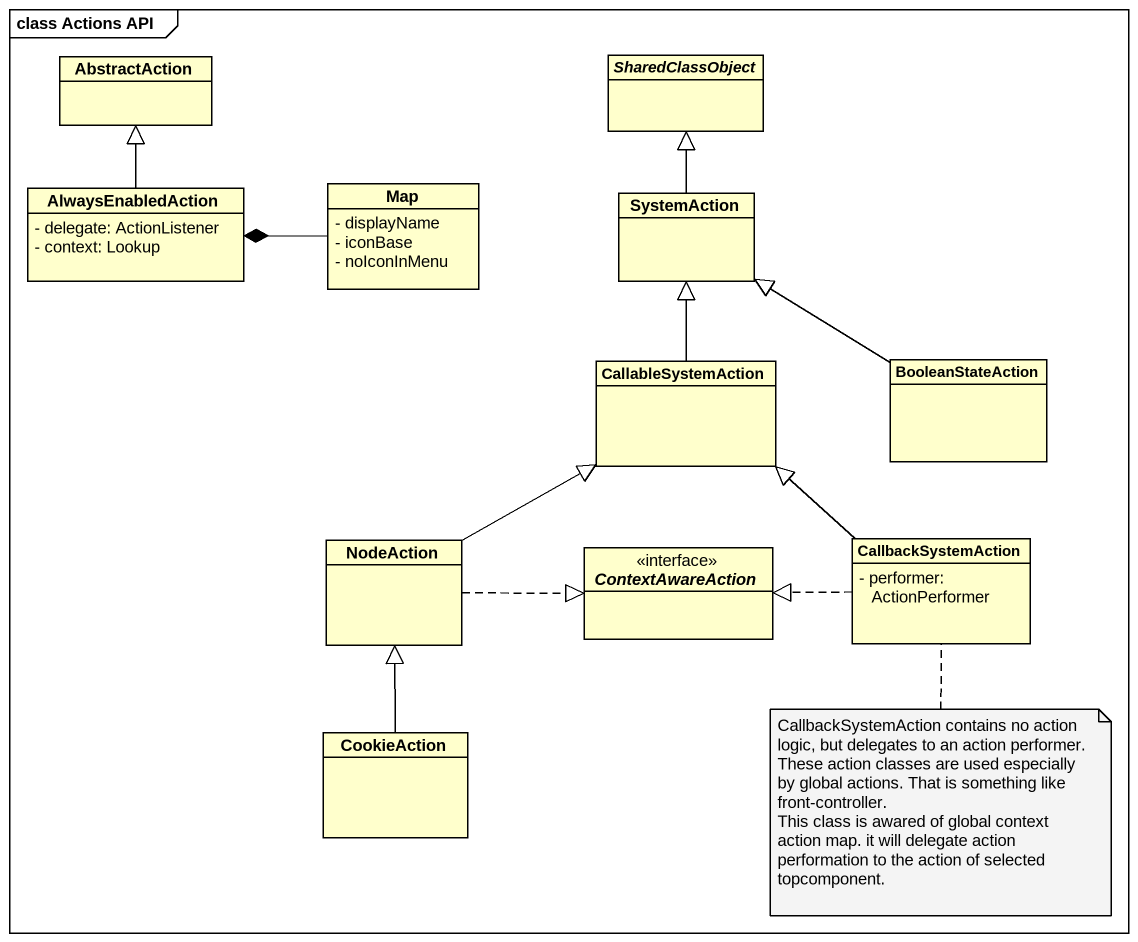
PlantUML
@startuml
mainframe class Actions API
hide circle
hide empty members
skinparam classAttributeIconSize 0
class AbstractAction
abstract class SharedClassObject
class AlwaysEnabledAction {
  - delegate: ActionListener
  - context: Lookup
}
class "Map" as Map_ {
  - displayName
  - iconBase
  - noIconInMenu
}
class SystemAction
class CallableSystemAction
class BooleanStateAction
class NodeAction
interface ContextAwareAction <<interface>>
class CallbackSystemAction {
  - performer: ActionPerformer
}
class CookieAction
AlwaysEnabledAction -up-|> AbstractAction
Map_ -left-* AlwaysEnabledAction
SystemAction -up-|> SharedClassObject
CallableSystemAction -up-|> SystemAction
BooleanStateAction -up-|> SystemAction
NodeAction -up-|> CallableSystemAction
NodeAction .right.|> ContextAwareAction
CallbackSystemAction -up-|> CallableSystemAction
CallbackSystemAction .left.|> ContextAwareAction
CookieAction -up-|> NodeAction
note bottom of CallbackSystemAction
  CallbackSystemAction contains no action logic, but delegates to an action performer. These action classes are used especially by global actions. That is something like front-controller.
  This class is awared of global context action map. it will delegate action performation to the action of selected topcomponent.
end note
@enduml
